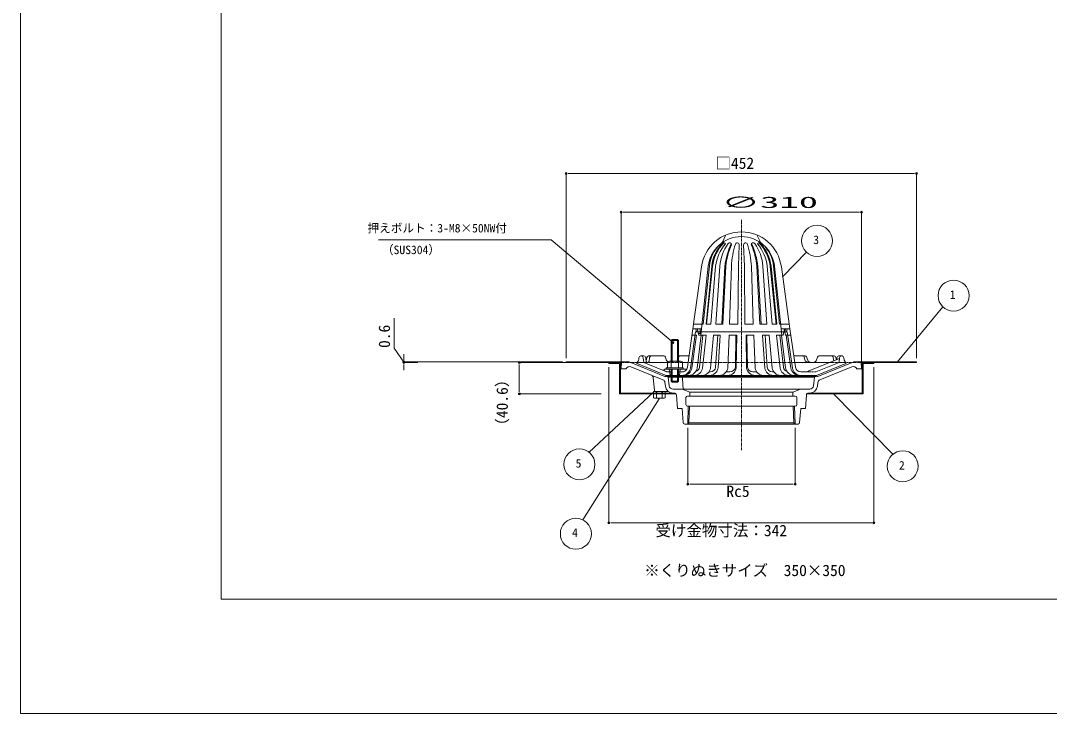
# Model space of a CAD drawing. Units: millimetres, scale not verified. Extents: x -1380 to 1380, y -955 to 955.
# Drawn here: x -1380 to -53, y -955 to -62 of the extents above; entities that cross this region are included whole.
import ezdxf
from ezdxf.enums import TextEntityAlignment as Align

# ---------------------------------------------------------------- set-up
doc = ezdxf.new("R2010")
doc.units = ezdxf.units.MM
doc.header["$LTSCALE"] = 3
for name, pattern in [('USER1', [2, 1.25, -0.25, 0.25, -0.25]), ('USER2', [0.375, 0.25, -0.125]), ('USER3', [0.75, 0.5, -0.25])]:
    doc.linetypes.add(name, pattern=pattern)
for name, color, linetype, lineweight in [('0-0_0', 7, 'Continuous', 15), ('0-2_L-2', 7, 'Continuous', 18), ('0-3_L-1', 7, 'Continuous', 18), ('0-4_L-5', 2, 'USER1', 18), ('0-5_L-3', 7, 'Continuous', 18), ('0-7_WAKU', 7, 'Continuous', 18), ('0-8_MOJI', 7, 'Continuous', 18), ('0-9_SUNPO', 7, 'Continuous', 18)]:
    doc.layers.add(name, color=color, linetype=linetype, lineweight=lineweight)
doc.styles.add('ＭＳ ゴシック', font='')
doc.styles.get('ＭＳ ゴシック').set_extended_font_data('MS Gothic')

msp = doc.modelspace()

# ---------------------------------------------------------------- linework, layer by layer
at = {"layer": '0-0_0'}
for p, q in [((-677.242, -258.7), (-674.742, -258.7)), ((-673.492, -258.7), (-670.992, -258.7)), ((-226.492, -258.7), (-228.992, -258.7)), ((-222.742, -258.7), (-225.242, -258.7)), ((-606.242, -308.7), (-603.742, -308.7)), ((-602.492, -308.7), (-599.992, -308.7)), ((-297.492, -308.7), (-299.992, -308.7)), ((-293.742, -308.7), (-296.242, -308.7)), ((-396.86, -391.914), (-396.6, -391.644)), ((-537.462, -477.483), (-538.895, -476.274)), ((-885.474, -499.344), (-885.474, -496.844)), ((-885.474, -503.094), (-885.474, -500.594)), ((-885.474, -501.194), (-885.474, -503.694)), ((-736.521, -501.194), (-736.521, -503.694)), ((-248.667, -501.989), (-248.428, -501.699)), ((-885.474, -504.944), (-885.474, -507.444)), ((-736.521, -504.944), (-736.521, -507.444)), ((-736.521, -540.544), (-736.521, -538.044)), ((-736.521, -544.294), (-736.521, -541.794)), ((-563.355, -540.716), (-563.629, -540.972)), ((-331.255, -542.911), (-330.992, -543.178)), ((-555.892, -549.186), (-556.092, -549.503)), ((-520.457, -659.304), (-517.957, -659.304)), ((-516.707, -659.304), (-514.207, -659.304)), ((-383.277, -659.304), (-385.777, -659.304)), ((-379.527, -659.304), (-382.027, -659.304)), ((-622.242, -709.304), (-619.742, -709.304)), ((-618.492, -709.304), (-615.992, -709.304)), ((-281.492, -709.304), (-283.992, -709.304)), ((-277.742, -709.304), (-280.242, -709.304))]:
    msp.add_line(p, q, dxfattribs=at)
at = {"layer": '0-0_0', "lineweight": 18}
msp.add_lwpolyline([(-1121.242, -807.444), (1121.258, -807.444), (1121.258, 687.556), (-1121.242, 687.556)], close=True, dxfattribs=at)
at = {"layer": '0-0_0'}
for centre, radius in [((-675.992, -258.7), 1.25), ((-223.992, -258.7), 1.25), ((-604.992, -308.7), 1.25), ((-294.992, -308.7), 1.25), ((-396.73, -391.779), 0.188), ((-538.178, -476.878), 0.938), ((-885.474, -501.844), 1.25), ((-885.474, -502.444), 1.25), ((-736.521, -502.444), 1.25), ((-248.548, -501.844), 0.188), ((-736.521, -543.044), 1.25), ((-563.492, -540.844), 0.188), ((-331.123, -543.044), 0.188), ((-555.992, -549.344), 0.188), ((-519.207, -659.304), 1.25), ((-380.777, -659.304), 1.25), ((-620.992, -709.304), 1.25), ((-278.992, -709.304), 1.25)]:
    msp.add_circle(centre, radius, dxfattribs=at)
at = {"layer": '0-2_L-2'}
for p, q in [((-551.171, -524.941), (-592.544, -508.226)), ((-348.812, -524.941), (-307.44, -508.226)), ((-562.171, -538.042), (-563.752, -522.168)), ((-548.085, -533.083), (-548.701, -528.155)), ((-352.492, -519.957), (-547.492, -519.957)), ((-544.492, -521.344), (-527.871, -521.344)), ((-544.492, -521.344), (-355.492, -521.344)), ((-525.875, -523.22), (-524.992, -537.41)), ((-351.898, -533.083), (-351.283, -528.155)), ((-544.162, -539.844), (-560.181, -539.844)), ((-544.992, -541.844), (-538.162, -541.844)), ((-544.992, -543.044), (-534.375, -543.044)), ((-536.775, -541.844), (-538.162, -541.844)), ((-373.591, -536.844), (-526.392, -536.844)), ((-516.492, -540.844), (-383.492, -540.844)), ((-354.992, -543.044), (-365.608, -543.044)), ((-363.208, -541.844), (-361.821, -541.844)), ((-354.992, -541.844), (-361.821, -541.844)), ((-521.492, -547.844), (-521.492, -556.844)), ((-383.492, -545.844), (-516.492, -545.844)), ((-378.492, -547.844), (-378.492, -556.844)), ((-518.488, -558.844), (-381.495, -558.844)), ((-516.987, -558.844), (-517.659, -580.344)), ((-382.996, -558.844), (-382.324, -580.344)), ((-519.207, -581.844), (-523.136, -581.844)), ((-519.207, -581.844), (-517.659, -580.344)), ((-519.207, -581.844), (-380.777, -581.844)), ((-517.659, -580.344), (-382.324, -580.344)), ((-380.777, -581.844), (-382.324, -580.344)), ((-380.777, -581.844), (-376.847, -581.844))]:
    msp.add_line(p, q, dxfattribs=at)
for points in [[(-620.992, -502.444), (-605.992, -502.444), (-605.992, -541.844), (-544.992, -541.844), (-544.992, -543.044), (-607.192, -543.044), (-607.192, -503.644), (-620.992, -503.644)], [(-278.992, -502.444), (-293.992, -502.444), (-293.992, -541.844), (-354.992, -541.844), (-354.992, -543.044), (-292.792, -543.044), (-292.792, -503.644), (-278.992, -503.644)]]:
    msp.add_lwpolyline(points, close=True, dxfattribs=at)
for points in [[(-598.992, -510.844), (-604.992, -510.844), (-604.492, -501.844), (-594.992, -501.844), (-548.793, -520.509)], [(-300.992, -510.844), (-294.992, -510.844), (-295.492, -501.844), (-304.992, -501.844), (-351.19, -520.509)], [(-547.492, -519.957), (-544.492, -521.344), (-543.124, -532.463)], [(-352.492, -519.957), (-355.492, -521.344), (-356.86, -532.463)], [(-538.162, -536.844), (-526.392, -536.844), (-516.492, -540.844), (-516.492, -545.844), (-519.492, -545.844)], [(-361.821, -536.844), (-373.591, -536.844), (-383.492, -540.844), (-383.492, -545.844), (-380.492, -545.844)], [(-525.13, -579.994), (-526.492, -561.844), (-532.492, -561.844), (-533.784, -544.62)], [(-374.853, -579.994), (-373.492, -561.844), (-367.492, -561.844), (-366.2, -544.62)], [(-519.492, -558.844), (-518.488, -558.844), (-519.207, -581.844)], [(-380.492, -558.844), (-381.495, -558.844), (-380.777, -581.844)]]:
    msp.add_lwpolyline(points, dxfattribs=at)
for centre, radius, start, end in [((-594.417, -512.862), 5, 68, 156.20155), ((-305.567, -512.862), 5, 23.79845, 112), ((-567.732, -522.564), 4, 5.68728, 68), ((-552.67, -528.65), 4, 7.11528, 68), ((-548.419, -519.582), 1, 248, 338), ((-527.871, -523.344), 2, 3.56173, 90), ((-351.565, -519.582), 1, 202, 292), ((-347.314, -528.65), 4, 112, 172.88472), ((-560.181, -537.844), 2, 185.68728, 270), ((-538.162, -531.844), 10, 187.11528, 270), ((-538.162, -531.844), 5, 187.11528, 270), ((-536.775, -544.844), 3, 4.28915, 90), ((-363.208, -544.844), 3, 90, 175.71085), ((-361.821, -531.844), 5, 270, 352.88472), ((-361.821, -531.844), 10, 270, 352.88472), ((-519.492, -547.844), 2, 90, 180), ((-519.492, -556.844), 2, 180, 270), ((-380.492, -547.844), 2, 0, 90), ((-380.492, -556.844), 2, 270, 0), ((-523.136, -579.844), 2, 184.28915, 270), ((-376.847, -579.844), 2, 270, 355.71085)]:
    msp.add_arc(centre, radius, start, end, dxfattribs=at)
at = {"layer": '0-3_L-1'}
for p, q in [((-469.992, -338.123), (-474.992, -348.137)), ((-429.992, -338.123), (-424.992, -348.137)), ((-452.863, -350.815), (-453.855, -378.484)), ((-447.12, -350.815), (-446.128, -378.484)), ((-512.492, -459.123), (-501.509, -379.056)), ((-502.36, -467.123), (-492.741, -378.484)), ((-499.14, -453.123), (-491.311, -378.484)), ((-495.623, -453.123), (-488.354, -378.484)), ((-494.845, -453.123), (-487.248, -378.605)), ((-489.512, -453.123), (-483.217, -378.484)), ((-483.013, -453.123), (-477.753, -378.484)), ((-475.298, -453.123), (-471.235, -378.498)), ((-473.867, -453.123), (-470.064, -378.484)), ((-465.376, -453.123), (-462.925, -378.484)), ((-454.587, -453.123), (-453.855, -378.484)), ((-445.396, -453.123), (-446.128, -378.484)), ((-434.608, -453.123), (-437.058, -378.484)), ((-426.117, -453.123), (-429.92, -378.484)), ((-424.685, -453.123), (-428.749, -378.498)), ((-416.97, -453.123), (-422.23, -378.484)), ((-410.472, -453.123), (-416.767, -378.484)), ((-405.139, -453.123), (-412.735, -378.605)), ((-404.36, -453.123), (-411.629, -378.484)), ((-400.843, -453.123), (-408.672, -378.484)), ((-397.624, -467.123), (-407.243, -378.484)), ((-387.492, -459.123), (-398.474, -379.056)), ((-512.492, -459.123), (-519.631, -508.622)), ((-509.027, -463.123), (-515.744, -509.693)), ((-501.492, -459.123), (-512.492, -459.123)), ((-500.841, -453.123), (-511.669, -453.123)), ((-449.992, -463.123), (-509.027, -463.123)), ((-508.992, -459.123), (-507.992, -463.123)), ((-504.992, -467.123), (-506.992, -459.123)), ((-506.992, -459.123), (-505.992, -463.123)), ((-500.841, -453.123), (-499.14, -453.123)), ((-495.623, -453.123), (-489.512, -453.123)), ((-483.013, -453.123), (-473.867, -453.123)), ((-465.376, -453.123), (-454.587, -453.123)), ((-434.608, -453.123), (-445.396, -453.123)), ((-416.97, -453.123), (-426.117, -453.123)), ((-404.36, -453.123), (-410.472, -453.123)), ((-399.143, -453.123), (-400.843, -453.123)), ((-399.143, -453.123), (-388.315, -453.123)), ((-398.492, -459.123), (-387.492, -459.123)), ((-395.992, -467.123), (-394.492, -459.123)), ((-390.992, -459.123), (-391.992, -463.123)), ((-387.492, -459.123), (-380.352, -508.622)), ((-513.802, -509.693), (-507.843, -467.123)), ((-509.604, -467.123), (-513.646, -467.123)), ((-509.604, -467.123), (-507.843, -467.123)), ((-507.093, -509.693), (-501.761, -467.123)), ((-502.36, -467.123), (-504.992, -467.123)), ((-504.129, -508.622), (-499.576, -467.123)), ((-501.761, -467.123), (-495.333, -467.123)), ((-500.003, -509.693), (-495.333, -467.123)), ((-489.724, -509.693), (-486.014, -467.123)), ((-486.014, -467.123), (-477.354, -467.123)), ((-483.219, -508.622), (-480.472, -467.123)), ((-480.172, -509.693), (-477.354, -467.123)), ((-467.563, -509.693), (-465.922, -467.123)), ((-465.922, -467.123), (-456.074, -467.123)), ((-457.82, -508.622), (-457.209, -467.123)), ((-456.701, -509.693), (-456.074, -467.123)), ((-434.061, -467.123), (-443.909, -467.123)), ((-443.283, -509.693), (-443.909, -467.123)), ((-442.163, -508.622), (-442.774, -467.123)), ((-432.42, -509.693), (-434.061, -467.123)), ((-413.969, -467.123), (-422.63, -467.123)), ((-419.812, -509.693), (-422.63, -467.123)), ((-416.764, -508.622), (-419.512, -467.123)), ((-410.259, -509.693), (-413.969, -467.123)), ((-398.223, -467.123), (-404.651, -467.123)), ((-399.981, -509.693), (-404.651, -467.123)), ((-395.855, -508.622), (-400.407, -467.123)), ((-392.891, -509.693), (-398.223, -467.123)), ((-397.624, -467.123), (-395.992, -467.123)), ((-392.992, -467.123), (-390.379, -467.123)), ((-390.379, -467.123), (-392.14, -467.123)), ((-386.182, -509.693), (-392.14, -467.123)), ((-605.992, -501.844), (-604.492, -501.844)), ((-605.992, -502.444), (-604.529, -502.444)), ((-575.992, -502.502), (-584.372, -502.123)), ((-582.265, -496.313), (-582.54, -498.507)), ((-575.718, -494.123), (-579.785, -494.123)), ((-576.729, -496.327), (-575.992, -502.502)), ((-575.992, -502.502), (-576.037, -502.502)), ((-551.667, -512.33), (-575.992, -502.502)), ((-573.128, -502.502), (-574.985, -502.502)), ((-573.236, -496.327), (-572.667, -501.091)), ((-571.852, -495.899), (-572.754, -500.359)), ((-570.748, -502.502), (-571.078, -502.502)), ((-550.045, -494.123), (-569.865, -494.123)), ((-568.573, -495.899), (-569.158, -501.081)), ((-545.609, -502.502), (-568.698, -502.502)), ((-548.134, -495.533), (-547.07, -498.977)), ((-517.54, -494.123), (-531.232, -494.123)), ((-531.123, -495.681), (-531.232, -496.161)), ((-518.982, -502.502), (-526.192, -502.502)), ((-382.444, -494.123), (-367.862, -494.123)), ((-381.001, -502.502), (-366.638, -502.502)), ((-368.86, -495.681), (-368.198, -498.606)), ((-366.002, -495.388), (-364.44, -499.34)), ((-363.321, -502.502), (-357.691, -502.502)), ((-354.374, -502.502), (-336.004, -502.502)), ((-353.993, -514.623), (-323.992, -502.502)), ((-353.118, -519.123), (-315.297, -503.842)), ((-351.85, -495.533), (-352.914, -498.977)), ((-349.939, -494.123), (-330.119, -494.123)), ((-331.411, -495.899), (-330.898, -500.439)), ((-328.132, -495.899), (-327.491, -499.062)), ((-326.748, -496.327), (-327.053, -498.885)), ((-324.265, -494.123), (-320.199, -494.123)), ((-323.992, -502.502), (-315.611, -502.123)), ((-323.992, -502.502), (-323.946, -502.502)), ((-323.255, -496.327), (-323.383, -497.402)), ((-317.718, -496.313), (-317.444, -498.507)), ((-293.992, -501.844), (-295.492, -501.844)), ((-293.992, -502.444), (-295.454, -502.444)), ((-520.497, -511.123), (-549.026, -511.123)), ((-542.992, -511.123), (-541.992, -519.123)), ((-528.992, -511.123), (-529.992, -519.123)), ((-490.147, -514.623), (-491.737, -514.623)), ((-464.748, -514.623), (-469.576, -514.623)), ((-435.235, -514.623), (-430.407, -514.623)), ((-409.836, -514.623), (-408.246, -514.623)), ((-449.992, -519.123), (-353.118, -519.123))]:
    msp.add_line(p, q, dxfattribs=at)
at = {"layer": '0-3_L-1', "linetype": 'USER2'}
for p, q in [((-390.379, -467.123), (-386.338, -467.123)), ((-323.383, -497.402), (-323.992, -502.502)), ((-551.667, -512.33), (-545.991, -514.623)), ((-540.752, -514.623), (-545.991, -514.623)), ((-526.559, -514.623), (-531.232, -514.623))]:
    msp.add_line(p, q, dxfattribs=at)
at = {"layer": '0-3_L-1', "linetype": 'USER3'}
msp.add_line((-366.005, -514.623), (-353.993, -514.623), dxfattribs=at)
at = {"layer": '0-3_L-1', "linetype": 'USER2'}
msp.add_lwpolyline([(-502.992, -459.123), (-502.992, -465.123), (-505.492, -465.123)], dxfattribs=at)
at = {"layer": '0-3_L-1'}
for points in [[(-449.992, -463.123), (-390.956, -463.123), (-384.239, -509.693)], [(-392.992, -459.123), (-393.992, -463.123), (-392.992, -467.123)], [(-449.992, -519.123), (-546.865, -519.123), (-584.686, -503.842)], [(-373.424, -514.623), (-366.005, -514.623), (-323.383, -497.402)]]:
    msp.add_lwpolyline(points, dxfattribs=at)
for points in [[(-675.992, -502.444), (-605.992, -502.444), (-605.992, -501.844), (-675.992, -501.844)], [(-223.992, -502.444), (-293.992, -502.444), (-293.992, -501.844), (-223.992, -501.844)]]:
    msp.add_lwpolyline(points, close=True, dxfattribs=at)
for centre, radius, start, end in [((-449.992, -386.123), 52, 90, 172.18972), ((-449.992, -383.123), 43, 90, 173.80648), ((-449.992, -386.123), 52, 7.81028, 90), ((-449.992, -383.123), 43, 6.19352, 90), ((-447.494, -382.199), 43.974, 133.39036, 175.15398), ((-438.055, -384.048), 50.606, 135.21961, 173.68744), ((-434.587, -385.262), 53.08, 135.64987, 172.79528), ((-430.448, -384.221), 53.08, 139.18246, 173.79528), ((-418.056, -383.288), 59.89, 145.07362, 175.39859), ((-472.857, -350.637), 2.5, 26.41884, 116.58421), ((-372.84, -389.745), 99.036, 155.84886, 173.47876), ((-371.63, -389.388), 99.036, 156.96584, 173.67876), ((-465.27, -350.637), 2.5, 0, 139.08421), ((-332.45, -387.371), 130.777, 163.32603, 176.10348), ((-455.357, -350.637), 2.5, 355.91579, 161.58421), ((-444.627, -350.637), 2.5, 18.41579, 184.08421), ((-567.533, -387.371), 130.777, 3.89652, 16.67397), ((-434.714, -350.637), 2.5, 40.91579, 180), ((-528.353, -389.388), 99.036, 6.32124, 23.03416), ((-527.144, -389.745), 99.036, 6.52124, 24.15114), ((-481.928, -383.288), 59.89, 4.60141, 34.92638), ((-427.126, -350.637), 2.5, 63.41579, 153.58116), ((-469.536, -384.221), 53.08, 6.20472, 40.81754), ((-465.396, -385.262), 53.08, 7.20472, 44.35013), ((-461.928, -384.048), 50.606, 6.31256, 44.78039), ((-452.489, -382.199), 43.974, 4.84602, 46.60964), ((-583.992, -503.123), 1, 130.02258, 226), ((-588.493, -497.762), 6, 310.02258, 352.87498), ((-579.785, -496.623), 2.5, 90, 172.87498), ((-579.211, -496.623), 2.5, 6.80599, 90), ((-575.718, -496.623), 2.5, 6.80599, 90), ((-571.078, -500.902), 1.6, 186.80599, 270), ((-569.865, -496.123), 2, 90, 173.56166), ((-570.748, -500.902), 1.6, 270, 353.56166), ((-566.585, -496.123), 2, 90, 173.56166), ((-550.045, -496.123), 2, 17.16412, 90), ((-542.293, -497.502), 5, 197.16412, 236.74429), ((-529.172, -496.123), 2, 90, 167.24071), ((-370.811, -496.123), 2, 12.75929, 90), ((-363.321, -497.502), 5, 192.75929, 270), ((-367.862, -496.123), 2, 21.56487, 90), ((-359.79, -497.502), 5, 201.56487, 270), ((-357.691, -497.502), 5, 270, 342.83588), ((-349.939, -496.123), 2, 90, 162.83588), ((-333.398, -496.123), 2, 6.43834, 90), ((-330.119, -496.123), 2, 6.43834, 90), ((-324.265, -496.623), 2.5, 90, 173.19401), ((-320.772, -496.623), 2.5, 90, 173.19401), ((-320.199, -496.623), 2.5, 7.12502, 90), ((-311.49, -497.762), 6, 187.12502, 229.97742), ((-315.992, -503.123), 1, 314, 49.97742), ((-550.918, -510.475), 2, 248, 341.1027), ((-526.631, -508.123), 11, 270, 351.79278), ((-524.689, -508.123), 11, 270, 351.79278), ((-526.559, -507.623), 7, 330, 351.79278), ((-517.98, -508.123), 11, 270, 351.79278), ((-510.89, -508.123), 11, 270, 351.79278), ((-511.057, -507.623), 7, 288.32155, 351.79278), ((-500.611, -508.123), 11, 270, 351.79278), ((-491.059, -508.123), 11, 270, 351.79278), ((-490.147, -507.623), 7, 270, 351.79278), ((-478.45, -508.123), 11, 270, 351.79278), ((-467.588, -508.123), 11, 270, 351.79278), ((-464.748, -507.623), 7, 270, 351.79278), ((-432.395, -508.123), 11, 188.20722, 270), ((-435.235, -507.623), 7, 188.20722, 270), ((-421.533, -508.123), 11, 188.20722, 270), ((-408.924, -508.123), 11, 188.20722, 270), ((-409.836, -507.623), 7, 188.20722, 270), ((-399.372, -508.123), 11, 188.20722, 270), ((-389.093, -508.123), 11, 188.20722, 270), ((-388.926, -507.623), 7, 188.20722, 251.67845), ((-382.003, -508.123), 11, 188.20722, 270), ((-375.294, -508.123), 11, 188.20722, 270), ((-373.352, -508.123), 11, 188.20722, 270), ((-373.424, -507.623), 7, 188.20722, 270)]:
    msp.add_arc(centre, radius, start, end, dxfattribs=at)
at = {"layer": '0-3_L-1', "linetype": 'USER2'}
msp.add_arc((-526.559, -507.623), 7, 270, 330, dxfattribs=at)
at = {"layer": '0-4_L-5'}
for p, q in [((-449.992, -318.529), (-449.992, -615.529)), ((-605.992, -502.444), (-293.992, -502.444))]:
    msp.add_line(p, q, dxfattribs=at)
at = {"layer": '0-5_L-3'}
for p, q in [((-540.752, -474.28), (-539.476, -473.005)), ((-540.752, -474.28), (-540.752, -500.955)), ((-531.232, -474.28), (-540.752, -474.28)), ((-532.507, -473.005), (-539.476, -473.005)), ((-539.476, -500.955), (-539.476, -473.005)), ((-531.232, -474.28), (-532.507, -473.005)), ((-532.507, -500.955), (-532.507, -473.005)), ((-531.232, -474.28), (-531.232, -500.955)), ((-545.232, -501.842), (-545.232, -509.523)), ((-528.572, -500.955), (-542.852, -500.955)), ((-540.472, -501.842), (-540.472, -509.523)), ((-530.952, -501.772), (-530.952, -509.523)), ((-526.192, -501.842), (-526.192, -509.523)), ((-524.992, -509.523), (-546.992, -509.523)), ((-546.992, -509.523), (-546.992, -511.123)), ((-540.752, -511.123), (-540.752, -526.705)), ((-539.476, -528.005), (-539.476, -511.123)), ((-532.507, -528.005), (-532.507, -511.123)), ((-531.232, -511.123), (-531.232, -526.705)), ((-524.992, -509.523), (-524.992, -511.123)), ((-531.232, -526.705), (-540.752, -526.705)), ((-540.752, -526.705), (-539.476, -528.005)), ((-532.507, -528.005), (-539.476, -528.005)), ((-531.232, -526.705), (-532.507, -528.005)), ((-559.992, -539.844), (-559.992, -543.044)), ((-559.744, -547.967), (-559.744, -543.044)), ((-552.239, -547.967), (-552.239, -543.044)), ((-551.992, -543.044), (-551.992, -539.844)), ((-562.492, -548.544), (-559.744, -547.967)), ((-552.239, -547.967), (-549.492, -548.544))]:
    msp.add_line(p, q, dxfattribs=at)
at = {"layer": '0-5_L-3', "color": 6}
for p, q in [((-559.292, -539.844), (-559.292, -543.044)), ((-552.692, -539.844), (-552.692, -543.044))]:
    msp.add_line(p, q, dxfattribs=at)
at = {"layer": '0-5_L-3'}
for points in [[(-563.492, -541.844), (-548.492, -541.844), (-548.492, -539.844), (-563.492, -539.844)], [(-563.492, -543.044), (-563.492, -547.967), (-562.492, -548.544), (-549.492, -548.544), (-548.492, -547.967), (-548.492, -543.044)]]:
    msp.add_lwpolyline(points, close=True, dxfattribs=at)
for centre, radius, start, end in [((-542.852, -504.591), 3.636, 49.11761, 130.88239), ((-535.712, -515.235), 14.28, 70.52878, 109.47122), ((-528.572, -504.591), 3.636, 49.11761, 130.88239), ((-555.992, -536.059), 12.485, 252.50768, 287.49232)]:
    msp.add_arc(centre, radius, start, end, dxfattribs=at)
at = {"layer": '0-7_WAKU'}
msp.add_lwpolyline([(-1379.992, -954.944), (1380.008, -954.944), (1380.008, 955.056), (-1379.992, 955.056)], close=True, dxfattribs=at)
at = {"layer": '0-9_SUNPO'}
for p, q in [((-675.992, -496.844), (-675.992, -258.7)), ((-670.992, -258.7), (-228.992, -258.7)), ((-223.992, -496.844), (-223.992, -258.7)), ((-604.992, -505.844), (-604.992, -308.7)), ((-599.992, -308.7), (-299.992, -308.7)), ((-294.992, -505.844), (-294.992, -308.7)), ((-695.277, -344.405), (-918.334, -344.405)), ((-538.178, -476.878), (-695.277, -344.405)), ((-396.73, -391.779), (-366.217, -360.137)), ((-248.548, -501.844), (-190.081, -430.786)), ((-885.474, -496.844), (-885.474, -491.844)), ((-680.992, -501.844), (-885.474, -501.844)), ((-885.474, -501.844), (-885.474, -502.444)), ((-885.474, -501.844), (-885.474, -502.444)), ((-867.344, -502.444), (-885.474, -502.444)), ((-630.992, -502.444), (-736.521, -502.444)), ((-885.474, -507.444), (-885.474, -512.444)), ((-736.521, -507.444), (-736.521, -538.044)), ((-620.992, -508.644), (-620.992, -709.304)), ((-278.992, -508.644), (-278.992, -709.304)), ((-630.992, -543.044), (-736.521, -543.044)), ((-563.492, -540.844), (-646.401, -618.308)), ((-331.123, -543.044), (-254.494, -620.808)), ((-555.992, -549.344), (-654.607, -705.403)), ((-519.207, -586.844), (-519.207, -659.304)), ((-380.777, -586.844), (-380.777, -659.304)), ((-514.207, -659.304), (-385.777, -659.304)), ((-615.992, -709.304), (-283.992, -709.304))]:
    msp.add_line(p, q, dxfattribs=at)
msp.add_lwpolyline([(-885.474, -502.144), (-897.974, -483.975), (-897.974, -445.224)], dxfattribs=at)
for centre in [(-352.426, -345.653), (-176.29, -416.302), (-659.012, -633.831), (-241.883, -636.331), (-663.607, -723.263)]:
    msp.add_circle(centre, 20, dxfattribs=at)

# ---------------------------------------------------------------- texts
at = {"layer": '0-8_MOJI', "style": 'ＭＳ ゴシック'}
msp.add_text('※くりぬきサイズ\u3000350×350 ', height=14.66, dxfattribs=at).set_placement((-575.423, -782.283), align=Align.BOTTOM_LEFT)
at = {"layer": '0-9_SUNPO', "style": 'ＭＳ ゴシック'}
for s, height, p in [('□452', 14.66, (-483.443, -257.294)), ('押えボルト：3-M8×50NW付', 11, (-932.367, -338.111)), ('3', 11, (-357.299, -353.153)), ('（SUS304）', 11, (-913.761, -366.071)), ('1', 11, (-181.163, -423.802)), ('5', 11, (-663.885, -641.331)), ('2', 11, (-246.756, -643.831)), ('Rc5', 14.66, (-469.332, -680.304)), ('4', 11, (-668.48, -730.763)), ('受け金物寸法：342', 14.66, (-560.956, -730.862))]:
    msp.add_text(s, height=height, dxfattribs=at).set_placement(p, align=Align.BOTTOM_LEFT)
at = {"layer": '0-9_SUNPO', "style": 'ＭＳ ゴシック', "width": 2.5}
msp.add_text('∅310', height=14.66, dxfattribs=at).set_placement((-475.728, -307.7), align=Align.BOTTOM_LEFT)
at = {"layer": '0-9_SUNPO', "style": 'ＭＳ ゴシック'}
for s, p in [('0.6', (-898.974, -483.787)), ('（40.6）', (-746.976, -594.225))]:
    msp.add_text(s, height=14.66, rotation=90, dxfattribs=at).set_placement(p, align=Align.BOTTOM_LEFT)

doc.saveas('drawing.dxf')
